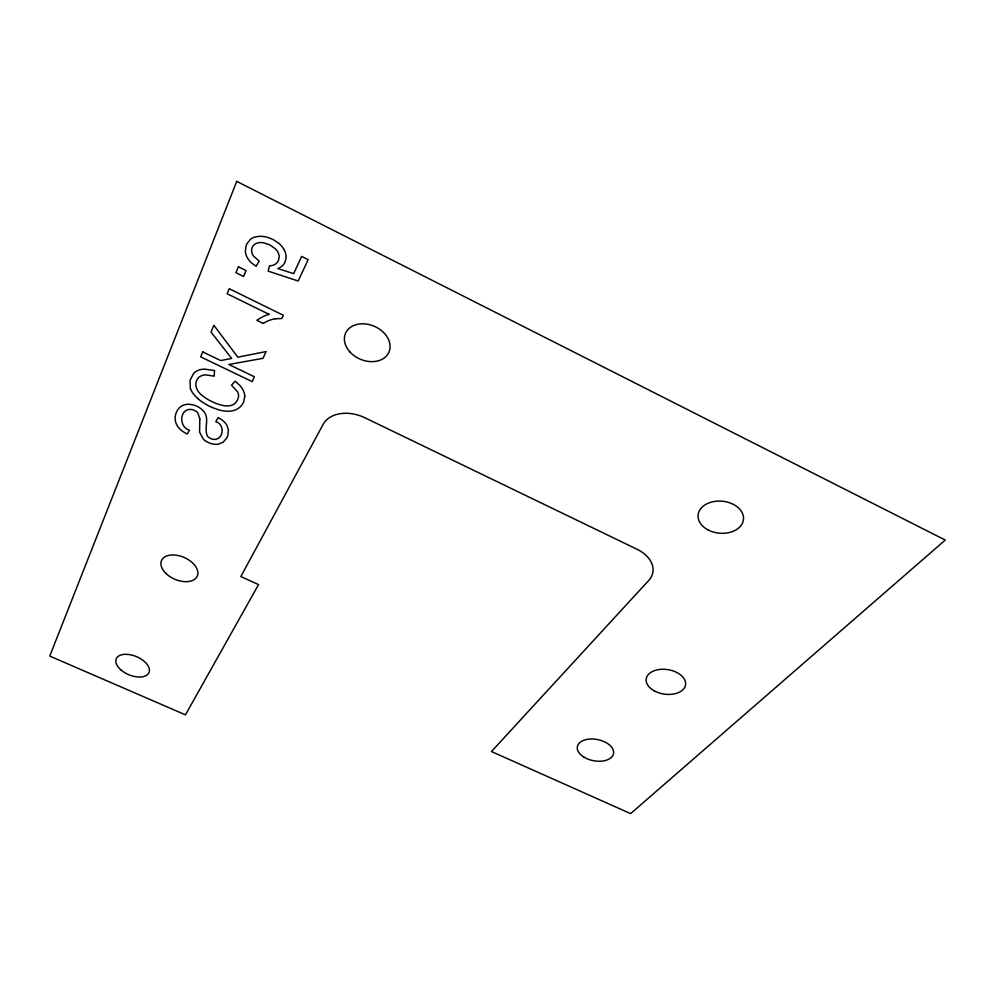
<?xml version="1.0" encoding="UTF-8"?>
<svg xmlns="http://www.w3.org/2000/svg" width="995" height="995" viewBox="0 0 995 995"><rect width="100%" height="100%" fill="white"/><g stroke="black" fill="none" stroke-linecap="round" stroke-linejoin="round"><path stroke-width="1.49" d="M244.77 396.346L243.738 401.694A28.42 19.701 27 0 1 235.89 409.741A22.947 15.895 26.8 0 1 226.549 411.196L224.895 411.072A28.755 19.962 27 0 1 218.8 409.878L212.296 407.54M275.192 318.81L281.871 318.487L283.351 315.315L229.236 288.712L227.121 293.749L269.21 314.408M263.177 323.425L256.872 320.34A48.593 35.521 26 0 1 262.593 316.907A37.972 27.835 26.4 0 1 269.172 314.358M190.381 388.423L190.057 380.277L193.776 373.187A21.554 14.937 27.3 0 1 204.373 369.108L214.534 370.538L214.149 376.185L205.816 374.866A14.726 10.199 27.3 0 0 202.781 375.314A15.286 10.584 27.3 0 0 198.279 377.938L197.085 379.592A20.534 14.216 27.1 0 0 196.45 380.961A18.495 12.811 27.2 0 0 196.413 387.764A15.161 10.485 27.3 0 0 199.92 393.473L201.836 395.289A35.758 24.987 27.3 0 0 212.52 401.856A33.805 23.606 27.2 0 0 222.606 405.413A16.728 11.604 26.8 0 0 231.823 405.214A15.995 11.094 26.8 0 0 235.28 403.112L237.457 400.226L238.551 396.632A13.445 9.328 26.7 0 0 237.917 392.627A12.064 8.383 26.7 0 0 237.494 391.731L231.487 385.152L235.181 381.197L239.982 385.575A20.684 14.365 26.7 0 1 244.795 396.346M283.811 249.235A18.619 14.179 30.6 0 0 279.035 243.501L273.911 240.031A27.698 20.994 30.5 0 0 271.038 238.638L268.227 237.581A22.126 16.815 30.6 0 0 258.24 236.424L254.272 237.283A18.594 14.129 30.8 0 0 250.292 239.472L246.947 243.763A28.395 21.616 30.3 0 0 246.001 246.151L245.367 251.349A18.059 13.706 30.7 0 0 246.71 256.486L247.058 257.207A17.748 13.457 30.7 0 0 251.635 263.041L256.113 266.274L259.11 261.051L253.514 256.038A10.821 8.221 30.8 0 1 252.469 254.272A11.567 8.781 30.8 0 1 252.021 247.867A14.067 10.684 30.7 0 1 252.643 246.536L252.917 246.113A11.928 9.054 30.8 0 1 256.474 243.34L257.543 242.991A14.614 11.094 30.7 0 1 258.725 242.73A13.644 10.36 30.7 0 1 263.265 242.743L268.289 244.272A23.072 17.45 30.4 0 1 270.528 245.355L275.267 248.713A12.127 9.229 30.6 0 1 277.928 252.208A12.039 9.154 30.6 0 1 279.135 257.481L278.712 259.558A17.363 13.184 30.8 0 1 278.314 260.603A13.395 10.174 30.6 0 1 274.782 264.496A12.935 9.838 30.6 0 1 269.483 265.802L268.128 271.113L298.189 281.013L308.139 259.683L301.622 256.424L293.687 273.637L277.841 268.575L280.229 267.381A19.626 14.937 30.6 0 0 284.993 262.195L285.988 258.563A18.146 13.818 30.6 0 0 285.267 252.431L284.968 251.635A20.795 15.808 30.6 0 0 283.811 249.235M263.215 323.462A42.822 31.318 25.9 0 1 275.167 318.748M212.308 407.502A39.688 27.686 27.2 0 1 197.657 398.473M197.707 398.435A29.178 20.248 27.2 0 1 196.388 397.216L194.634 395.376A22.276 15.398 27.3 0 1 190.356 388.423M199.808 418.845L199.585 432.141L203.266 439.106A12.263 8.258 25.9 0 0 205.903 441.22L209.199 442.924A13.432 9.042 25.9 0 0 212.942 444.044L215.803 444.342A13.184 8.88 25.9 0 0 218.577 444.143L223.315 442.016L226.698 438.061A34.178 23.022 26.6 0 0 227.843 435.387L228.402 429.852L226.972 425.437A14.303 9.689 26 0 0 225.256 422.974A16.044 10.858 26 0 0 222.134 420.039L218.203 417.589L215.766 421.693C225.367 424.268 223.738 440.176 213.626 439.392A6.592 4.44 25.9 0 1 211.375 438.845L208.85 437.464A5.908 3.98 25.9 0 1 207.507 436.183C203.465 428.447 210.243 418.087 203.39 411.059A12.96 8.768 26.9 0 0 200.555 408.41L198.838 407.278A15.796 10.671 26.9 0 0 195.928 405.811A14.552 9.826 26.9 0 0 192.868 404.816L189.759 404.318A15.311 10.336 26.9 0 0 185.692 404.505L182.956 405.338A20.211 13.632 26.7 0 0 180.518 406.756C175.705 410.574 173.826 417.825 176.14 423.509A17.139 11.517 26.7 0 0 178.354 427.253L179.921 429.032A18.059 12.139 26.7 0 0 182.707 431.432L187.159 434.118L189.498 430.226C178.528 427.365 179.237 408.012 191.55 409.48A7.674 5.174 26.9 0 1 193.901 410.139L196.09 411.321A6.841 4.627 26.9 0 1 197.806 412.838L199.808 418.845M236.723 181.376L49.75 656.078L185.456 714.845L258.551 584.6L240.84 576.553L323.176 424.318A33.133 23.494 21.4 0 1 365.003 417.813L637.011 549.252A32.039 21.778 9.6 0 1 648.715 580.471L491.455 751.536L630.631 813.624L945.25 540.061L236.723 181.376M202.744 351.907L200.667 356.857L252.108 381.595L254.359 376.769L228.85 364.481L262.966 358.337L266.15 351.546L237.805 357.18L213.888 325.303L211.04 332.094L231.661 358.436L220.703 360.563L202.744 351.907M238.427 266.772L235.939 272.705L243.601 276.498L246.113 270.59L238.427 266.772M707.992 529.9A22.81 16.057 5.4 0 0 743.489 519.465A22.81 16.057 5.4 0 0 710.915 502.239A22.81 16.057 5.4 0 0 707.992 529.9M350.103 352.13A23.669 17.898 23.4 0 0 388.908 352.23A23.669 17.898 23.4 0 0 362.678 323.798A23.669 17.898 23.4 0 0 350.103 352.13M165.954 573.443A19.49 11.84 23.5 0 0 197.109 576.453A19.49 11.84 23.5 0 0 175.145 555.073A19.49 11.84 23.5 0 0 165.954 573.443M120.681 669.697A17.773 9.826 22.7 0 0 148.864 672.856A17.773 9.826 22.7 0 0 128.318 654.449A17.773 9.826 22.7 0 0 120.681 669.697M654.063 690.741A19.9 12.375 8.6 0 0 685.505 685.12A19.9 12.375 8.6 0 0 658.081 669.685A19.9 12.375 8.6 0 0 654.063 690.741M584.053 757.195A18.42 10.771 10.9 0 0 613.43 754.036A18.42 10.771 10.9 0 0 588.866 739.136A18.42 10.771 10.9 0 0 584.053 757.195"/></g></svg>
